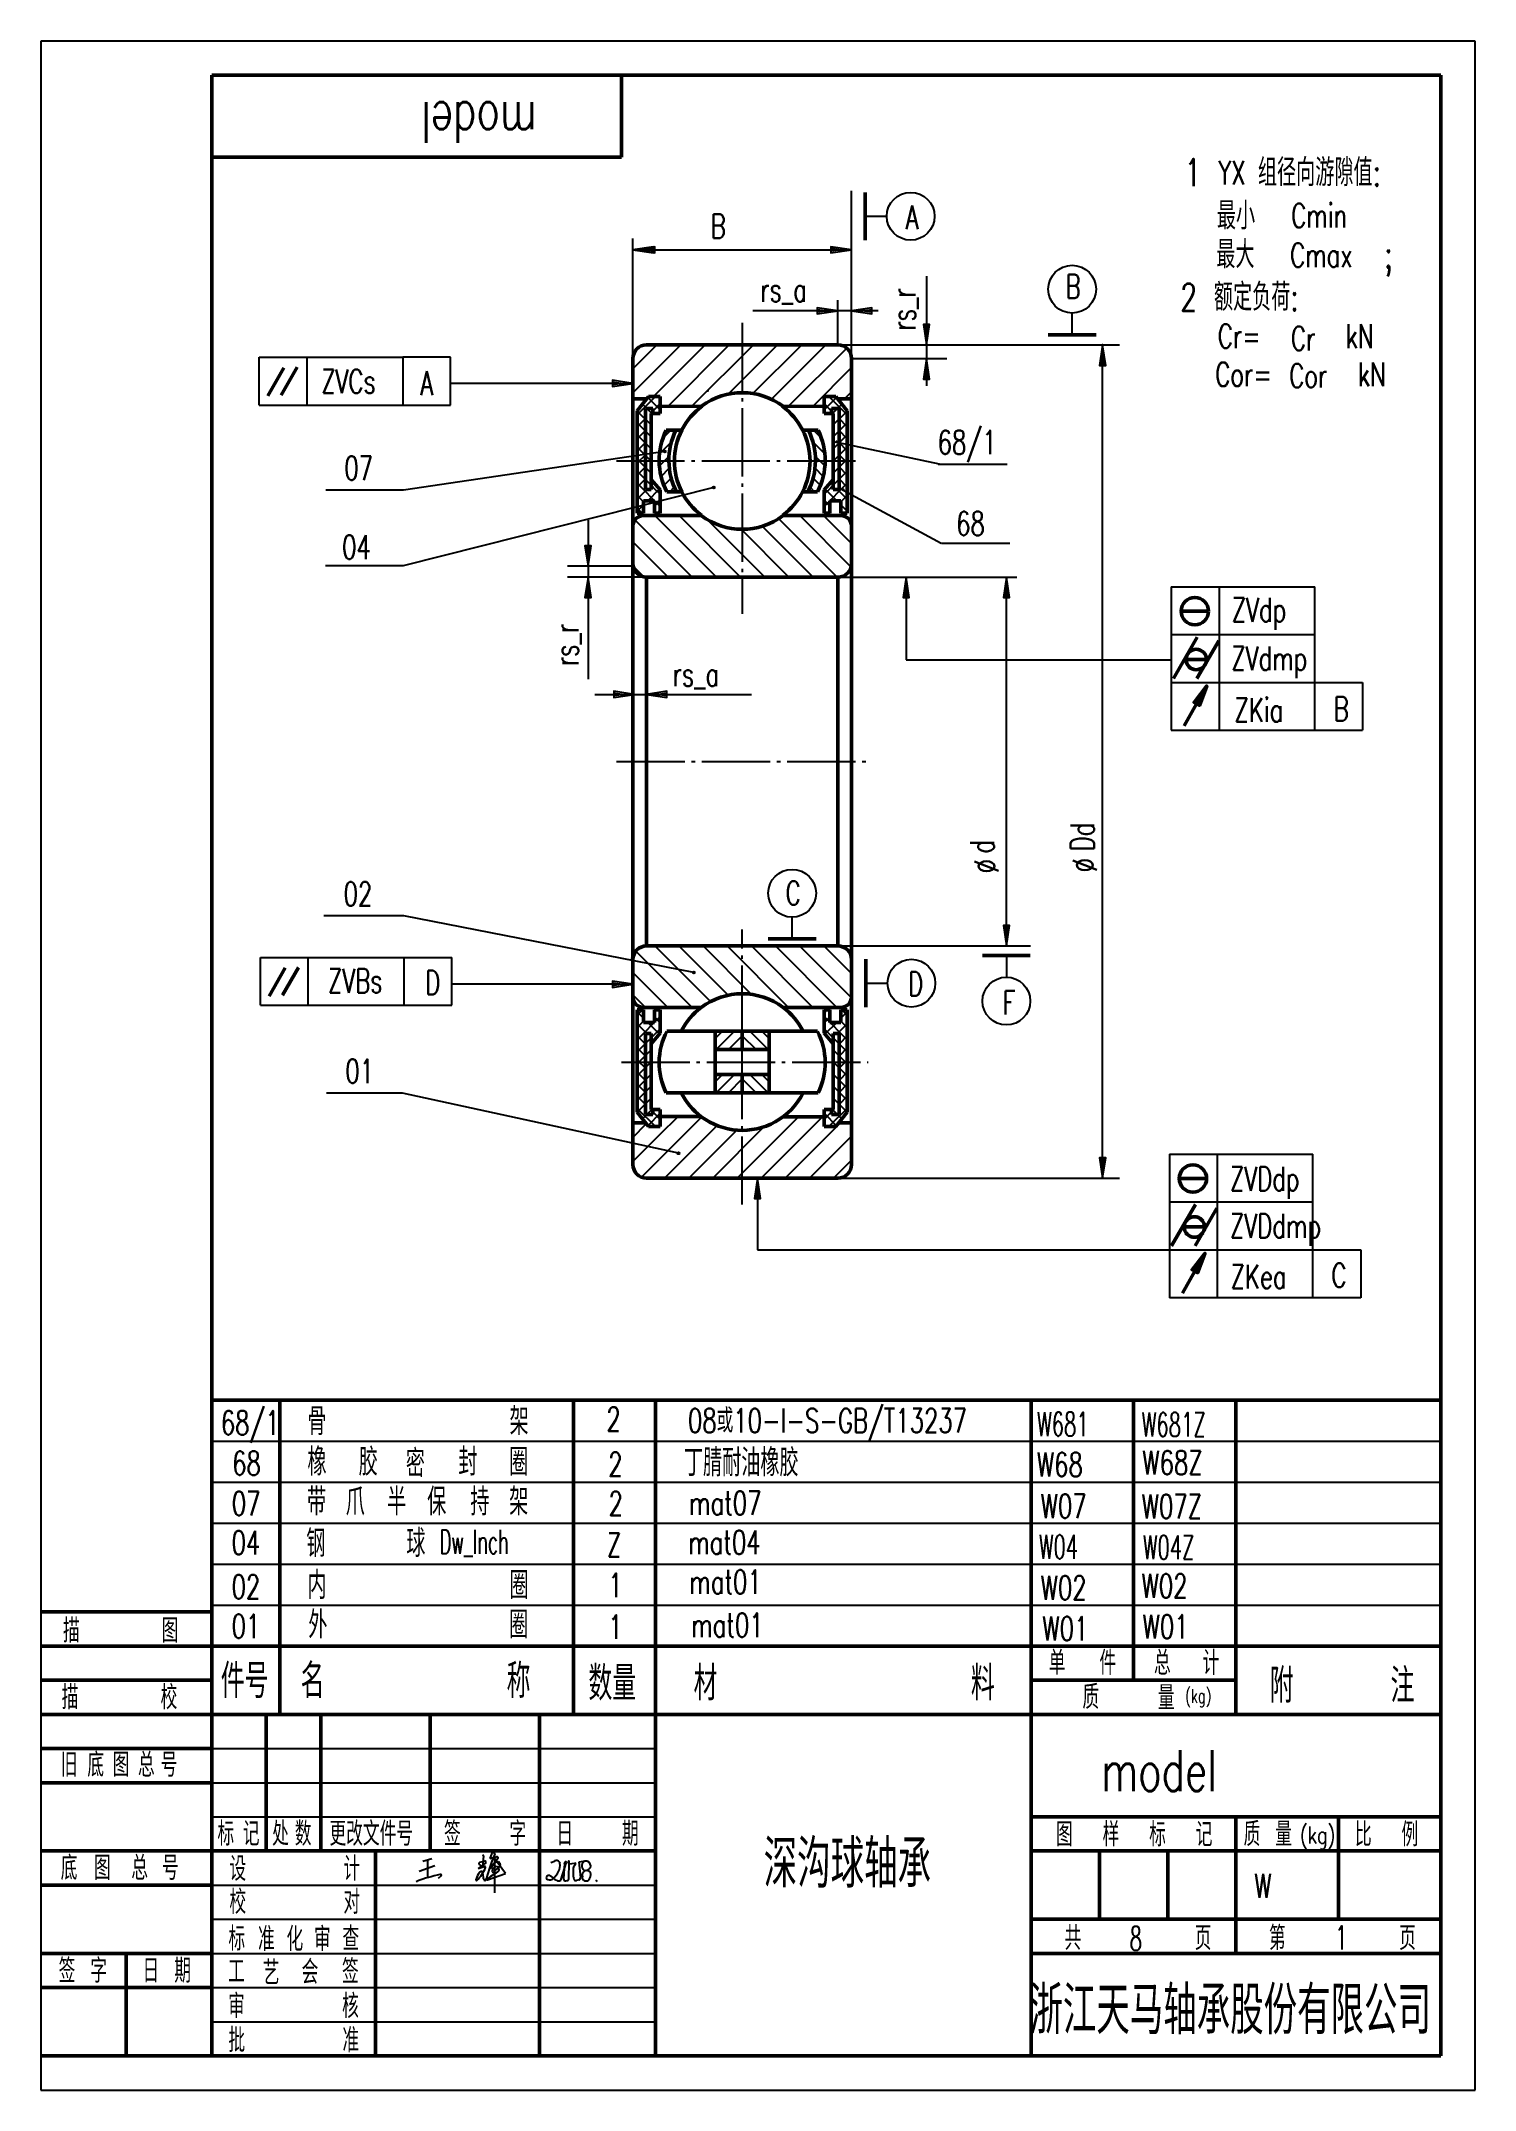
# Model space of a CAD drawing. Header units: millimetres. Extents: x 325 to 535, y 382 to 682.
import ezdxf
from ezdxf.enums import TextEntityAlignment as Align

# ---------------------------------------------------------------- set-up
doc = ezdxf.new("R2010")
doc.units = ezdxf.units.MM
doc.linetypes.add('CENTER', pattern=[12.5, 10, -1, 0.5, -1])
doc.layers.add('1', color=7, linetype='Continuous', lineweight=50)
for name, color, linetype in [('2', 7, 'Continuous'), ('3', 7, 'CENTER'), ('32', 7, 'Continuous'), ('6', 7, 'Continuous')]:
    doc.layers.add(name, color=color, linetype=linetype)
doc.styles.add('HZ', font='txt.shx', dxfattribs={"width": 0.7, "bigfont": 'HZTXT.shx'})

# ---------------------------------------------------------------- blocks, each defined once
blk = doc.blocks.new('BLK', base_point=(1, 0))
for points in [[(0, 0), (1, 0), (0, 0.15), (0, -0.15), (1, 0)], [(0, 0.07), (0.5, 0), (0, -0.07)]]:
    blk.add_lwpolyline(points)
blk = doc.blocks.new('*X4')
at = {"color": 0}
for p, q in [((90.9, 156.59), (88.22, 159.26)), ((92.02, 157.23), (89.99, 159.26)), ((92.02, 159), (91.76, 159.26)), ((89.13, 156.59), (88.07, 157.65))]:
    blk.add_line(p, q, dxfattribs=at)
blk = doc.blocks.new('JZ', base_point=(74.06, 131.06))
at = {"layer": '1'}
blk.add_line((74.32, 131.19), (81.32, 131.19), dxfattribs=at)
at = {"layer": '2'}
blk.add_line((77.82, 131.19), (77.82, 134.36), dxfattribs=at)
blk.add_circle((77.82, 137.86), 3.5, dxfattribs=at)

msp = doc.modelspace()

# ---------------------------------------------------------------- linework, layer by layer
for p, q in [((380.58, 413.61), (382.87, 414.44)), ((381.08, 415.09), (382.43, 415.48)), ((381.77, 415.29), (381.79, 412.67)), ((390.36, 414.91), (389.21, 414.01)), ((389.21, 414.01), (390.08, 414.32)), ((389.84, 414.24), (389.35, 414.63)), ((390, 415.88), (389.84, 414.24)), ((391.17, 416.12), (390.93, 415.49)), ((390.93, 415.49), (391.17, 415.55)), ((391.18, 414.13), (391.11, 414.09)), ((392.12, 415.55), (391.18, 414.13)), ((391.6, 415.49), (391.6, 414.08)), ((393.23, 413.28), (391.6, 415.49)), ((391.6, 414.08), (391.6, 410.45)), ((392.05, 415.46), (392.05, 415.46)), ((399.86, 414.88), (400.4, 415.1)), ((401.29, 412.29), (402.16, 414.92)), ((401.85, 414.74), (401.72, 412.49)), ((401.85, 414.68), (401.94, 414.94)), ((401.9, 414.85), (401.85, 414.74)), ((402.16, 414.92), (402.02, 414.97)), ((402.38, 415.01), (402.38, 414.79)), ((402.38, 414.79), (402.49, 414.68)), ((402.47, 412.42), (402.52, 415.05)), ((402.49, 414.68), (403.38, 414.81)), ((403.4, 414.56), (403.18, 414.21)), ((404.02, 414.96), (404.89, 415.13)), ((404.22, 412.68), (404.02, 414.96)), ((380.14, 412.12), (380.27, 412.17)), ((383.81, 412.92), (383.33, 412.55)), ((390.57, 412.36), (393.23, 413.28)), ((403.12, 413.92), (403.11, 413.04)), ((404.09, 412.44), (404.22, 412.68)), ((404.47, 412.86), (404.45, 412.63)), ((406.37, 412.28), (406.65, 412.11))]:
    msp.add_line(p, q)
for centre, radius, start, end in [((386.17, 415.53), 4.32, 311.0887, 341.1894), ((389.44, 414.75), 0.146, 108.9005, 231.3566), ((390.76, 410.89), 4.22, 98.0147, 108.9005), ((389.84, 415.86), 0.158, 8.4526, 76.3178), ((390.13, 414.18), 0.149, 25.1165, 110.1467), ((390.2, 414.91), 0.164, 359.1714, 98.0147), ((390.14, 414.19), 0.129, 334.8835, 25.1165), ((409.5, 408.14), 19.57, 155.9856, 167.0617), ((391.05, 414.2), 0.123, 142.0603, 296.5518), ((392.41, 413.15), 1.84, 97.9203, 142.0603), ((391.45, 416), 0.3, 104.5678, 155.7329), ((390.61, 418.5), 3, 280.8167, 287.7524), ((391.89, 413.66), 0.623, 92.3397, 156.2051), ((391.47, 416.16), 0.162, 341.7541, 127.877), ((391.16, 418.2), 2.58, 278.1439, 288.0077), ((367.17, 443.52), 38.61, 309.1906, 310.6534), ((391.84, 413.86), 0.422, 299.3726, 86.8303), ((391.98, 415.59), 0.148, 296.7182, 98.9714), ((392.01, 414.55), 0.449, 315.446, 70.7293), ((400.67, 414.63), 0.544, 16.1691, 119.0695), ((399.26, 414.46), 1.95, 332.46, 9.3489), ((401.99, 414.88), 0.0932, 71.5751, 202.9028), ((402.39, 415.05), 0.039, 246.1543, 1.1942), ((402.48, 415.05), 0.0456, 358.8058, 181.1942), ((403.52, 413.99), 0.402, 147.7091, 191.0393), ((403.39, 414.74), 0.0678, 339.2267, 98.1254), ((405.44, 413.96), 2.13, 159.2267, 163.8831), ((405.2, 414.38), 0.818, 126.699, 245.1597), ((405.01, 414.29), 0.813, 70.374, 112.0226), ((404.34, 415.3), 1.75, 293.59, 317.5758), ((404.89, 414.37), 0.791, 341.2845, 59.7018), ((388.38, 389.85), 23.74, 101.5909, 109.97), ((383.7, 413.01), 0.138, 319.3716, 130.6623), ((391.23, 411.8), 2.42, 137.0124, 164.1275), ((388.54, 412.39), 0.365, 348.9199, 11.6617), ((388.96, 412.32), 0.0632, 179.0259, 317.3946), ((389.67, 413.32), 0.246, 50.3484, 149.0956), ((387.41, 412.61), 2.58, 357.3548, 20.508), ((390.3, 412.54), 0.32, 188.7009, 224.4563), ((390.19, 412.42), 0.154, 224.4563, 309.5218), ((390.01, 412.64), 0.437, 309.5218, 344.3994), ((403.58, 394.81), 21.95, 121.6827, 126.774), ((390.53, 412.46), 0.113, 215.4201, 292.7069), ((391.78, 413.6), 0.559, 146.2304, 188.9942), ((391.39, 413.62), 0.186, 213.9675, 354.8577), ((399.56, 412.55), 0.436, 39.2816, 162.2178), ((399.55, 412.77), 0.415, 192.5394, 247.1049), ((399.69, 413.1), 0.775, 247.1049, 312.8996), ((401.85, 414.8), 2.78, 225.2956, 244.4912), ((397.63, 415.31), 3.79, 312.8996, 332.46), ((400.97, 412.74), 0.548, 234.6731, 305.3269), ((402, 412.48), 0.283, 176.7409, 283.0907), ((387.53, 474.73), 64.2, 283.0907, 283.3752), ((402.35, 412.4), 0.123, 283.3752, 12.5836), ((404.46, 413.01), 1.35, 178.8058, 208.5522), ((403.51, 412.5), 0.273, 208.5522, 288.9695), ((404.26, 410.33), 2.02, 97.8003, 108.9695), ((403.96, 412.46), 0.128, 277.8003, 352.1659), ((405.12, 413.01), 0.69, 41.1882, 195.3509), ((404.97, 412.7), 0.534, 161.8165, 240.4494), ((405.01, 412.99), 0.813, 247.9774, 289.626), ((404.64, 413.07), 1.07, 307.1571, 21.2451)]:
    msp.add_arc(centre, radius, start, end)
at = {"layer": '1'}
for p, q in [((530.18, 676.57), (350.18, 676.57)), ((350.18, 676.57), (350.18, 386.57)), ((410.18, 664.57), (410.18, 676.57)), ((530.18, 386.57), (530.18, 676.57)), ((350.18, 664.57), (410.18, 664.57)), ((445.87, 659.41), (445.87, 652.41)), ((413.87, 637.08), (441.87, 637.08)), ((472.69, 638.56), (479.69, 638.56)), ((358.4, 629.62), (360.77, 633.74)), ((360.36, 629.72), (362.72, 633.8)), ((411.87, 629.58), (411.87, 635.08)), ((443.87, 629.59), (443.87, 635.08)), ((411.87, 610.58), (411.87, 629.58)), ((413.86, 629.18), (411.87, 629.18)), ((412.48, 627.43), (414.15, 629.54)), ((412.48, 627.43), (412.48, 612.45)), ((413.69, 615.9), (413.69, 627.78)), ((413.69, 627.78), (414.77, 627.78)), ((414.15, 629.54), (415.87, 629.54)), ((414.53, 615.9), (414.53, 627.02)), ((414.53, 627.02), (415.87, 627.02)), ((414.77, 627.78), (414.77, 627.02)), ((415.87, 627.02), (415.87, 629.54)), ((415.89, 628.08), (421.99, 628.09)), ((439.87, 628.08), (433.74, 628.09)), ((441.58, 629.54), (439.87, 629.54)), ((439.87, 627.02), (439.87, 629.54)), ((441.2, 627.02), (439.87, 627.02)), ((440.97, 627.78), (440.97, 627.02)), ((442.05, 627.78), (440.97, 627.78)), ((441.2, 615.9), (441.2, 627.02)), ((443.25, 627.43), (441.58, 629.54)), ((443.9, 629.18), (441.87, 629.18)), ((442.05, 615.9), (442.05, 627.78)), ((443.25, 627.43), (443.25, 612.45)), ((443.87, 610.58), (443.87, 629.58)), ((419.01, 624.58), (416.75, 624.58)), ((436.72, 624.58), (438.98, 624.58)), ((413.69, 615.9), (414.53, 615.9)), ((415.87, 615.85), (414.53, 617.39)), ((415.87, 612.45), (415.87, 615.85)), ((419.01, 615.58), (416.82, 615.58)), ((436.72, 615.58), (438.91, 615.58)), ((439.87, 615.85), (441.2, 617.39)), ((439.87, 612.45), (439.87, 615.85)), ((442.05, 615.9), (441.2, 615.9)), ((412.48, 612.45), (413.43, 612.45)), ((413.37, 612.08), (421.87, 612.08)), ((415.01, 614.27), (413.43, 614.27)), ((413.43, 614.27), (413.43, 612.45)), ((415.01, 612.45), (415.01, 614.27)), ((415.01, 612.45), (415.87, 612.45)), ((442.37, 612.08), (433.87, 612.08)), ((439.87, 612.45), (440.72, 612.45)), ((440.72, 612.45), (440.72, 614.27)), ((440.72, 614.27), (442.3, 614.27)), ((442.3, 614.27), (442.3, 612.45)), ((442.3, 612.45), (443.25, 612.45)), ((411.87, 610.58), (411.87, 605.08)), ((443.87, 610.58), (443.87, 605.08)), ((411.87, 605.08), (411.87, 576.08)), ((413.87, 549.08), (413.87, 603.08)), ((413.87, 603.08), (427.87, 603.08)), ((441.87, 603.08), (427.87, 603.08)), ((441.87, 603.08), (441.87, 576.08)), ((443.87, 605.08), (443.87, 576.08)), ((492.15, 598.1), (496.15, 598.1)), ((491.01, 588.24), (494.51, 594.3)), ((492.86, 591.01), (495.86, 591.01)), ((494.45, 588.23), (497.65, 593.77)), ((494.42, 584.52), (492.61, 581.3)), ((411.87, 547.08), (411.87, 576.08)), ((441.87, 549.08), (441.87, 576.08)), ((443.87, 547.08), (443.87, 576.08)), ((413.87, 549.08), (427.87, 549.08)), ((441.87, 549.08), (427.87, 549.08)), ((411.87, 541.58), (411.87, 547.08)), ((443.87, 541.58), (443.87, 547.08)), ((445.97, 547.13), (445.97, 540.13)), ((470.06, 547.68), (463.06, 547.68)), ((358.58, 541.75), (360.95, 545.87)), ((360.54, 541.85), (362.9, 545.93)), ((443.87, 519.99), (443.87, 545.03)), ((411.87, 541.58), (411.87, 522.58)), ((413.37, 540.08), (421.87, 540.08)), ((442.37, 540.08), (433.87, 540.08)), ((412.48, 524.73), (412.48, 539.71)), ((412.48, 539.71), (413.43, 539.71)), ((413.43, 537.89), (413.43, 539.71)), ((415.01, 537.89), (413.43, 537.89)), ((415.01, 539.71), (415.01, 537.89)), ((415.01, 539.71), (415.87, 539.71)), ((415.87, 539.71), (415.87, 536.31)), ((439.87, 539.71), (439.87, 536.31)), ((439.87, 539.71), (440.72, 539.71)), ((440.72, 539.71), (440.72, 537.89)), ((440.72, 537.89), (442.3, 537.89)), ((442.3, 537.89), (442.3, 539.71)), ((442.3, 539.71), (443.25, 539.71)), ((443.25, 524.73), (443.25, 539.71)), ((413.69, 536.26), (414.53, 536.26)), ((413.69, 536.26), (413.69, 524.38)), ((415.87, 536.31), (414.53, 534.77)), ((414.53, 536.26), (414.53, 525.14)), ((416.82, 536.58), (438.91, 536.58)), ((423.92, 536.57), (423.92, 530.25)), ((427.87, 536.58), (427.87, 533.91)), ((427.87, 533.91), (427.87, 536.58)), ((431.81, 536.57), (431.81, 530.25)), ((439.87, 536.31), (441.2, 534.77)), ((441.2, 536.26), (441.2, 525.14)), ((442.05, 536.26), (441.2, 536.26)), ((442.05, 536.26), (442.05, 524.38)), ((423.92, 533.91), (431.81, 533.91)), ((423.92, 530.25), (431.81, 530.25)), ((423.92, 530.25), (423.92, 527.58)), ((427.87, 530.25), (427.87, 527.58)), ((427.87, 530.25), (427.87, 527.58)), ((431.81, 530.25), (431.81, 527.58)), ((414.53, 525.14), (415.87, 525.14)), ((414.77, 524.38), (414.77, 525.14)), ((415.87, 525.14), (415.87, 522.62)), ((416.75, 527.58), (438.98, 527.58)), ((441.2, 525.14), (439.87, 525.14)), ((439.87, 525.14), (439.87, 522.62)), ((440.97, 524.38), (440.97, 525.14)), ((413.7, 523.18), (411.87, 523.18)), ((411.87, 522.58), (411.87, 517.08)), ((412.48, 524.73), (414.15, 522.62)), ((413.69, 524.38), (414.77, 524.38)), ((414.15, 522.62), (415.87, 522.62)), ((421.82, 524.12), (415.87, 524.12)), ((433.84, 524.06), (439.87, 524.06)), ((441.58, 522.62), (439.87, 522.62)), ((442.05, 524.38), (440.97, 524.38)), ((443.25, 524.73), (441.58, 522.62)), ((443.86, 523.18), (442.03, 523.18)), ((443.87, 519.99), (443.87, 517.08)), ((413.87, 515.08), (441.87, 515.08)), ((491.88, 515.02), (495.88, 515.02)), ((490.74, 505.16), (494.24, 511.23)), ((494.18, 505.15), (497.38, 510.69)), ((492.59, 507.93), (495.59, 507.93)), ((494.15, 501.44), (492.34, 498.22)), ((350.18, 482.57), (530.18, 482.57)), ((360.18, 482.57), (360.18, 436.57)), ((403.18, 482.57), (403.18, 436.57)), ((415.18, 482.57), (415.18, 436.57)), ((470.18, 482.57), (470.18, 386.57)), ((485.18, 482.57), (485.18, 441.57)), ((500.18, 482.57), (500.18, 436.57)), ((325.18, 451.57), (350.18, 451.57)), ((325.18, 446.57), (350.18, 446.57)), ((350.18, 446.57), (530.18, 446.57)), ((325.18, 441.57), (350.18, 441.57)), ((470.18, 441.57), (500.18, 441.57)), ((325.18, 436.57), (350.18, 436.57)), ((350.18, 436.57), (530.18, 436.57)), ((358.18, 436.57), (358.18, 416.57)), ((366.18, 436.57), (366.18, 416.57)), ((382.18, 436.57), (382.18, 416.57)), ((398.18, 436.57), (398.18, 416.57)), ((415.18, 436.57), (415.18, 386.57)), ((325.18, 431.57), (350.18, 431.57)), ((325.18, 426.57), (350.18, 426.57)), ((470.18, 421.57), (530.18, 421.57)), ((500.18, 421.57), (500.18, 401.57)), ((515.18, 421.57), (515.18, 406.57)), ((325.18, 416.57), (350.18, 416.57)), ((350.18, 416.57), (415.18, 416.57)), ((374.18, 416.57), (374.18, 386.57)), ((398.18, 416.57), (398.18, 386.57)), ((470.18, 416.57), (530.18, 416.57)), ((480.18, 416.57), (480.18, 406.57)), ((490.18, 416.57), (490.18, 406.57)), ((325.18, 411.57), (350.18, 411.57)), ((470.18, 406.57), (530.18, 406.57)), ((325.18, 401.57), (350.18, 401.57)), ((337.68, 401.57), (337.68, 386.57)), ((470.18, 401.57), (530.18, 401.57)), ((325.18, 396.57), (350.18, 396.57)), ((325.18, 386.57), (530.18, 386.57))]:
    msp.add_line(p, q, dxfattribs=at)
for centre, radius in [((494.15, 598.1), 2), ((494.36, 591.01), 1.5), ((493.88, 515.02), 2), ((494.09, 507.93), 1.5)]:
    msp.add_circle(centre, radius, dxfattribs=at)
for centre, radius, start, end in [((413.87, 635.08), 2, 90, 180), ((441.87, 635.08), 2, 0, 90), ((427.87, 620.08), 10, 53.2074, 126.2736), ((427.87, 620.08), 9.93, 126.2736, 152.7028), ((427.87, 620.08), 9.93, 27.2972, 53.7264), ((425.64, 620.15), 9.93, 153.497, 207.3745), ((427.06, 620.15), 9.93, 153.497, 207.3745), ((427.87, 620.08), 9.93, 153.0621, 206.9379), ((427.87, 620.08), 9.93, 333.0621, 26.9379), ((428.67, 620.15), 9.93, 332.6255, 26.503), ((430.09, 620.15), 9.93, 332.6255, 26.503), ((427.87, 620.08), 9.93, 206.9379, 233.1301), ((427.87, 620.08), 9.93, 306.8699, 333.0621), ((413.37, 610.58), 1.5, 90, 180), ((427.87, 620.08), 10, 233.1301, 306.8699), ((442.37, 610.58), 1.5, 0, 90), ((413.87, 605.08), 2, 180, 270), ((441.87, 605.08), 2, 270, 0), ((413.87, 547.08), 2, 90, 180), ((441.87, 547.08), 2, 0, 90), ((413.37, 541.58), 1.5, 180, 270), ((427.87, 532.08), 10, 126.8699, 153.2563), ((427.87, 532.08), 10, 53.1301, 126.8699), ((427.87, 532.08), 10, 26.7437, 53.1301), ((442.37, 541.58), 1.5, 270, 0), ((425.64, 532.01), 9.93, 152.6255, 206.503), ((430.09, 532.01), 9.93, 333.497, 27.3745), ((427.87, 532.08), 10, 206.7437, 233.2074), ((427.87, 532.08), 10, 298.9144, 333.2563), ((427.87, 532.08), 10, 233.2074, 298.9144), ((413.87, 517.08), 2, 180, 270), ((441.87, 517.08), 2, 270, 0)]:
    msp.add_arc(centre, radius, start, end, dxfattribs=at)
at = {"layer": '2'}
for p, q in [((535.18, 681.57), (325.18, 681.57)), ((325.18, 681.57), (325.18, 381.57)), ((535.18, 381.57), (535.18, 681.57)), ((443.87, 635.14), (443.87, 659.62)), ((445.87, 655.91), (449.04, 655.91)), ((411.87, 635.14), (411.87, 652.65)), ((411.87, 651.01), (443.87, 651.01)), ((476.19, 638.56), (476.19, 641.73)), ((411.87, 630.05), (418.9, 637.08)), ((411.87, 633.58), (415.36, 637.08)), ((414.89, 629.54), (422.43, 637.08)), ((416.97, 628.08), (425.97, 637.08)), ((420.51, 628.09), (429.51, 637.08)), ((425.83, 629.87), (433.04, 637.08)), ((429.45, 629.95), (436.58, 637.08)), ((432.15, 629.12), (440.11, 637.08)), ((434.65, 628.09), (443.17, 636.6)), ((441.93, 637.08), (483.13, 637.08)), ((480.65, 518.08), (480.65, 637.08)), ((357.15, 628.27), (357.15, 635.27)), ((357.15, 635.27), (364.15, 635.27)), ((364.15, 635.27), (378.15, 635.27)), ((364.15, 628.27), (364.15, 635.27)), ((385.15, 635.27), (378.15, 635.27)), ((378.15, 635.27), (378.15, 628.27)), ((385.15, 628.27), (385.15, 635.27)), ((438.19, 628.08), (443.87, 633.76)), ((408.87, 631.45), (385.15, 631.45)), ((442.78, 629.14), (443.87, 630.23)), ((357.15, 628.27), (364.15, 628.27)), ((364.15, 628.27), (378.15, 628.27)), ((378.15, 628.27), (385.15, 628.27)), ((412.48, 626.86), (415.15, 629.54)), ((414.53, 625.38), (412.55, 627.35)), ((414.66, 627.02), (413.26, 628.41)), ((415.87, 627.57), (414.04, 629.4)), ((414.77, 627.38), (415.87, 628.48)), ((415.87, 629.34), (415.67, 629.54)), ((439.87, 629.34), (440.06, 629.54)), ((439.87, 627.57), (441.69, 629.4)), ((440.97, 627.38), (439.87, 628.48)), ((443.25, 626.86), (440.58, 629.54)), ((441.08, 627.02), (442.48, 628.41)), ((441.2, 625.38), (443.18, 627.35)), ((412.48, 625.09), (413.69, 626.3)), ((414.53, 623.61), (412.48, 625.66)), ((412.48, 623.33), (413.69, 624.53)), ((416.26, 623.41), (417.43, 624.58)), ((439.47, 623.41), (438.3, 624.58)), ((441.2, 623.61), (443.25, 625.66)), ((443.25, 625.09), (442.05, 626.3)), ((443.25, 623.33), (442.05, 624.53)), ((416.55, 621.47), (378.29, 615.8)), ((414.53, 621.84), (412.48, 623.89)), ((412.48, 621.56), (413.69, 622.77)), ((414.53, 620.07), (412.48, 622.12)), ((415.76, 621.14), (417.51, 622.9)), ((439.97, 621.14), (438.22, 622.9)), ((441.2, 621.84), (443.25, 623.89)), ((441.2, 620.07), (443.25, 622.12)), ((441.75, 622.82), (456.69, 619.66)), ((443.25, 621.56), (442.05, 622.77)), ((412.48, 619.79), (413.69, 621)), ((414.53, 618.3), (412.48, 620.35)), ((412.48, 618.02), (413.69, 619.23)), ((414.87, 616.2), (412.48, 618.59)), ((415.74, 619.36), (417.15, 620.76)), ((415.98, 617.83), (417.19, 619.04)), ((439.75, 617.83), (438.54, 619.04)), ((439.99, 619.36), (438.59, 620.76)), ((440.87, 616.2), (443.25, 618.59)), ((441.2, 618.3), (443.25, 620.35)), ((443.25, 619.79), (442.05, 621)), ((443.25, 618.02), (442.05, 619.23)), ((456.59, 619.61), (466.67, 619.61)), ((378.29, 615.8), (366.92, 615.8)), ((423.7, 616.19), (378.23, 604.74)), ((412.48, 616.25), (413.69, 617.46)), ((415.87, 613.43), (412.48, 616.82)), ((412.48, 614.49), (413.89, 615.9)), ((413.43, 614.1), (412.51, 615.02)), ((414.03, 614.27), (415.75, 615.99)), ((415.87, 615.2), (414.89, 616.17)), ((416.41, 616.49), (417.47, 617.55)), ((417.27, 615.58), (417.93, 616.24)), ((438.47, 615.58), (437.81, 616.24)), ((439.32, 616.49), (438.26, 617.55)), ((439.87, 613.43), (443.25, 616.82)), ((439.87, 615.2), (440.84, 616.17)), ((441.71, 614.27), (439.99, 615.99)), ((443.25, 614.49), (441.84, 615.9)), ((443.25, 616.25), (442.05, 617.46)), ((442.3, 614.1), (443.22, 615.02)), ((442.65, 615.83), (456.99, 608.07)), ((412.48, 612.72), (413.43, 613.67)), ((413.23, 612.45), (412.48, 613.21)), ((415.01, 613.49), (415.87, 614.34)), ((415.01, 612.07), (415.02, 612.08)), ((424.1, 603.08), (415.1, 612.08)), ((415.4, 612.45), (415.87, 612.92)), ((427.63, 603.08), (418.63, 612.08)), ((443.8, 604.59), (436.31, 612.08)), ((443.87, 608), (439.79, 612.08)), ((440.72, 613.49), (439.87, 614.34)), ((440.25, 612.45), (439.87, 612.84)), ((440.66, 612.45), (440.72, 612.52)), ((443.25, 612.72), (442.3, 613.67)), ((420.56, 603.08), (412.16, 611.48)), ((414.27, 609.37), (414.27, 609.37)), ((431.17, 603.08), (422.77, 611.47)), ((434.7, 603.08), (427.7, 610.08)), ((438.24, 603.08), (430.8, 610.52)), ((441.77, 603.08), (433.22, 611.63)), ((417.03, 603.08), (411.87, 608.24)), ((457.07, 608.06), (467.07, 608.06)), ((378.23, 604.74), (366.86, 604.74)), ((413.45, 603.13), (411.91, 604.66)), ((441.84, 603.08), (468.11, 603.08)), ((451.87, 600.08), (451.87, 590.97)), ((466.56, 552.08), (466.56, 600.08)), ((490.71, 601.67), (511.71, 601.67)), ((490.71, 601.67), (490.71, 580.67)), ((497.71, 601.67), (497.71, 580.67)), ((511.71, 580.67), (511.71, 601.67)), ((490.71, 594.67), (511.71, 594.67)), ((451.87, 590.97), (490.71, 590.97)), ((490.71, 587.67), (518.71, 587.67)), ((518.71, 587.67), (518.71, 580.67)), ((490.71, 580.67), (518.71, 580.67)), ((378.32, 553.48), (366.59, 553.48)), ((420.78, 545.19), (378.32, 553.48)), ((423.21, 540.93), (415.06, 549.08)), ((425.81, 541.87), (418.6, 549.08)), ((429.23, 541.99), (422.13, 549.08)), ((434.67, 540.08), (425.67, 549.08)), ((438.21, 540.08), (429.21, 549.08)), ((441.74, 540.08), (432.74, 549.08)), ((443.87, 541.49), (436.28, 549.08)), ((443.87, 545.03), (439.81, 549.08)), ((441.93, 549.08), (470.1, 549.08)), ((357.33, 547.4), (385.33, 547.4)), ((357.33, 540.4), (357.33, 547.4)), ((364.33, 540.4), (364.33, 547.4)), ((378.33, 547.4), (378.33, 540.4)), ((385.33, 540.4), (385.33, 547.4)), ((420.53, 540.08), (412.29, 548.32)), ((466.56, 547.68), (466.56, 544.51)), ((408.87, 543.46), (385.33, 543.46)), ((416.99, 540.08), (411.87, 545.21)), ((445.97, 543.63), (449.15, 543.63)), ((357.33, 540.4), (385.33, 540.4)), ((413.69, 540.08), (411.87, 541.91)), ((412.48, 539.44), (413.43, 538.49)), ((415.87, 538.73), (412.48, 535.34)), ((412.48, 537.67), (413.89, 536.26)), ((413.26, 539.71), (412.51, 538.95)), ((413.43, 538.06), (412.51, 537.14)), ((414.03, 537.89), (415.75, 536.17)), ((415.07, 539.71), (415.01, 539.64)), ((415.01, 538.68), (415.87, 537.82)), ((415.55, 539.71), (415.87, 539.38)), ((440.31, 539.71), (439.87, 539.26)), ((439.87, 538.73), (443.25, 535.34)), ((440.72, 538.68), (439.87, 537.82)), ((441.71, 537.89), (439.99, 536.17)), ((440.66, 539.71), (440.72, 539.64)), ((443.25, 537.67), (441.84, 536.26)), ((443.25, 539.44), (442.3, 538.49)), ((442.3, 538.06), (443.22, 537.14)), ((442.45, 539.71), (443.22, 538.93)), ((414.87, 535.96), (412.48, 533.57)), ((412.48, 535.91), (413.69, 534.7)), ((412.48, 534.14), (413.69, 532.93)), ((415.87, 536.96), (414.89, 535.99)), ((439.87, 536.96), (440.84, 535.99)), ((440.87, 535.96), (443.25, 533.57)), ((443.25, 535.91), (442.05, 534.7)), ((443.25, 534.14), (442.05, 532.93)), ((414.53, 533.86), (412.48, 531.81)), ((412.48, 532.37), (413.69, 531.16)), ((414.53, 532.09), (412.48, 530.04)), ((441.2, 533.86), (443.25, 531.81)), ((441.2, 532.09), (443.25, 530.04)), ((443.25, 532.37), (442.05, 531.16)), ((412.48, 530.6), (413.69, 529.39)), ((414.53, 530.32), (412.48, 528.27)), ((412.48, 528.84), (413.69, 527.63)), ((414.53, 528.55), (412.48, 526.5)), ((441.2, 530.32), (443.25, 528.27)), ((441.2, 528.55), (443.25, 526.5)), ((443.25, 530.6), (442.05, 529.39)), ((443.25, 528.84), (442.05, 527.63)), ((378.13, 527.54), (367.01, 527.54)), ((418.54, 518.72), (378.13, 527.54)), ((412.48, 527.07), (413.69, 525.86)), ((412.48, 525.3), (415.15, 522.62)), ((414.53, 526.79), (412.55, 524.81)), ((414.66, 525.14), (413.26, 523.75)), ((443.25, 525.3), (440.58, 522.62)), ((441.08, 525.14), (442.48, 523.75)), ((441.2, 526.79), (443.18, 524.81)), ((443.25, 527.07), (442.05, 525.86)), ((411.87, 521.05), (413.83, 523.02)), ((413.11, 515.23), (421.96, 524.07)), ((415.87, 524.59), (414.04, 522.76)), ((414.77, 524.78), (415.87, 523.68)), ((415.87, 522.82), (415.67, 522.62)), ((415.87, 521.52), (418.42, 524.08)), ((416.5, 515.08), (424.2, 522.78)), ((420.04, 515.08), (427.07, 522.11)), ((423.57, 515.08), (431.11, 522.62)), ((427.11, 515.08), (436.1, 524.07)), ((430.64, 515.08), (439.62, 524.06)), ((434.18, 515.08), (442.28, 523.18)), ((440.97, 524.78), (439.87, 523.68)), ((439.87, 524.59), (441.69, 522.76)), ((439.87, 522.82), (440.06, 522.62)), ((411.87, 517.52), (415.49, 521.14)), ((437.71, 515.08), (443.87, 521.23)), ((441.25, 515.08), (443.87, 517.7)), ((490.44, 518.59), (511.44, 518.59)), ((490.44, 518.59), (490.44, 497.57)), ((497.44, 518.59), (497.44, 497.57)), ((511.44, 497.57), (511.44, 518.59)), ((441.93, 515.08), (483.13, 515.08)), ((430.11, 512.08), (430.11, 504.59)), ((490.44, 511.59), (511.44, 511.59)), ((430.11, 504.59), (518.44, 504.59)), ((518.44, 504.59), (518.44, 497.57)), ((490.44, 497.59), (518.44, 497.59)), ((350.18, 476.57), (530.18, 476.57)), ((350.18, 470.57), (530.18, 470.57)), ((350.18, 464.57), (530.18, 464.57)), ((350.18, 458.57), (530.18, 458.57)), ((350.18, 452.57), (530.18, 452.57)), ((350.18, 431.57), (415.18, 431.57)), ((350.18, 426.57), (415.18, 426.57)), ((350.18, 421.57), (415.18, 421.57)), ((350.18, 411.57), (415.18, 411.57)), ((350.18, 406.57), (415.18, 406.57)), ((350.18, 401.57), (415.18, 401.57)), ((350.18, 396.57), (415.18, 396.57)), ((350.18, 391.57), (415.18, 391.57)), ((325.18, 381.57), (535.18, 381.57))]:
    msp.add_line(p, q, dxfattribs=at)
at = {"layer": '2', "linetype": 'ByBlock'}
for p, q in [((454.86, 647.12), (454.86, 631.07)), ((447.78, 642.07), (429.41, 642.07)), ((441.87, 637.08), (441.87, 643.63)), ((443.87, 635.08), (457.86, 635.08)), ((405.3, 611.41), (405.3, 588.16)), ((411.91, 604.66), (402.3, 604.66)), ((413.91, 603.08), (402.3, 603.08)), ((406.3, 585.91), (429.23, 585.91))]:
    msp.add_line(p, q, dxfattribs=at)
at = {"layer": '2'}
for centre, radius in [((452.54, 655.91), 3.5), ((476.19, 645.23), 3.5), ((416.55, 621.47), 0.15), ((441.69, 622.87), 0.1), ((423.7, 616.19), 0.15), ((442.65, 615.9), 0.1), ((442.65, 615.9), 0.1), ((452.65, 543.63), 3.5), ((420.78, 545.19), 0.15), ((466.56, 541.01), 3.5), ((418.54, 518.72), 0.15)]:
    msp.add_circle(centre, radius, dxfattribs=at)
at = {"layer": '2', "linetype": 'ByBlock'}
for p in [(480.65, 637.08), (454.86, 635.08), (422.82, 630.33), (405.3, 604.66), (412.06, 585.91), (413.85, 585.91), (413.85, 585.91), (413.87, 549.08), (411.7, 547.3), (411.87, 517.52), (411.87, 517.52), (443.87, 517.08), (443.87, 517.08), (413.87, 515.08), (413.87, 515.08), (441.87, 515.08), (441.87, 515.08)]:
    msp.add_point(p, dxfattribs=at)
at = {"layer": '3'}
for p, q in [((427.87, 640.3), (427.87, 597.7)), ((409.44, 620.08), (445.42, 620.08)), ((409.46, 576.08), (446.17, 576.08)), ((427.87, 511.2), (427.87, 551.5)), ((410.18, 532.08), (446.3, 532.08))]:
    msp.add_line(p, q, dxfattribs=at)
at = {"layer": '32'}
msp.add_line((415.49, 521.14), (415.87, 521.52), dxfattribs=at)

# ---------------------------------------------------------------- block references
at = {"layer": '1', "xscale": 3.00000000000003, "yscale": 3, "zscale": 3, "rotation": 60.74709990298155}
for p in [(495.89, 587.14), (495.62, 504.06)]:
    msp.add_blockref('BLK', p, dxfattribs=at)
at = {"layer": '2', "xscale": 3, "yscale": 3, "zscale": 3}
for p, rotation in [((411.87, 651.01), 180), ((412.09, 651.01), 180), ((451.87, 603.08), 90), ((466.56, 603.08), 90), ((466.56, 549.08), 270), ((480.65, 515.08), 270), ((430.11, 515.08), 90)]:
    msp.add_blockref('BLK', p, dxfattribs=dict(at, rotation=rotation))
at = {"layer": '2', "color": 0, "linetype": 'ByBlock', "xscale": 3, "yscale": 3, "zscale": 3}
for p in [(443.87, 651.01), (441.87, 642.07)]:
    msp.add_blockref('BLK', p, dxfattribs=at)
at = {"layer": '2', "color": 0, "linetype": 'ByBlock', "xscale": 3, "yscale": 3, "zscale": 3, "rotation": 180}
msp.add_blockref('BLK', (443.87, 642.07), dxfattribs=at)
at = {"layer": '2', "linetype": 'ByBlock', "xscale": 3, "yscale": 3, "zscale": 3}
for p, rotation in [((454.86, 637.08), 270), ((480.65, 637.08), 90), ((454.86, 635.08), 90), ((405.3, 604.66), 270), ((405.3, 603.08), 90), ((413.85, 585.91), 180)]:
    msp.add_blockref('BLK', p, dxfattribs=dict(at, rotation=rotation))
at = {"layer": '2', "xscale": 3, "yscale": 3, "zscale": 3}
for p in [(411.87, 631.45), (411.87, 543.46)]:
    msp.add_blockref('BLK', p, dxfattribs=at)
at = {"layer": '2', "linetype": 'ByBlock', "xscale": 3, "yscale": 3, "zscale": 3}
msp.add_blockref('BLK', (412.06, 585.91), dxfattribs=at)
at = {"layer": '2'}
msp.add_blockref('JZ', (431.42, 549.99), dxfattribs=at)
at = {"layer": '2', "xscale": -1, "rotation": 180}
for p in [(335.85, 693.17), (335.85, 686.84)]:
    msp.add_blockref('*X4', p, dxfattribs=at)
at = {"layer": '2', "rotation": 180}
for p in [(519.89, 693.17), (519.89, 686.84)]:
    msp.add_blockref('*X4', p, dxfattribs=at)

# ---------------------------------------------------------------- texts
at = {"style": 'HZ', "width": 0.6}
msp.add_text('8', height=3.5, dxfattribs=at).set_placement((484.61, 402.02))
at = {"layer": '2', "style": 'HZ'}
for s, height, width, p in [('1   组径向游隙值:', 4, 0.7, (492.64, 660.32)), ('A', 3.5, 0.7, (451.82, 654.01)), ('最小      ', 4, 0.7, (497.38, 653.98)), ('最大       ;', 4, 0.7, (497.3, 648.31)), ('B', 3.5, 0.7, (475.23, 643.9)), ('2 额定负荷:', 4, 0.7, (492.05, 642.08)), ('Cr=     kN', 3.5, 0.7, (497.52, 636.62)), ('A', 3.5, 0.7, (380.73, 629.74)), ('Cor=     kN', 3.5, 0.7, (497.15, 631.02)), ('68/1', 3.5, 0.7, (456.5, 621.06)), ('07', 3.5, 0.7, (369.62, 617.29)), ('68', 3.5, 0.7, (459.2, 609.18)), ('04', 3.5, 0.7, (369.29, 605.73)), ('B', 3.5, 0.7, (514.5, 582.06)), ('02', 3.5, 0.7, (369.49, 554.95)), ('C', 3.5, 0.7, (434.24, 555.08)), ('D', 3.5, 0.7, (381.46, 541.97)), ('D', 3.5, 0.7, (452.17, 541.77)), ('F', 3.5, 0.7, (466.01, 539.02)), ('01', 3.5, 0.7, (369.76, 529)), ('C', 3.5, 0.7, (514.16, 499.11)), ('68/1', 3.5, 0.7, (351.52, 477.52)), ('骨', 4, 0.7, (364.19, 477.47)), ('架', 4, 0.7, (393.8, 477.47)), ('2', 3.5, 0.7, (407.98, 478.05)), ('08或10-I-S-GB/T13237', 3.5, 0.7, (419.92, 477.84)), ('68', 3.5, 0.7, (353.18, 471.6)), ('橡', 4, 0.7, (364.21, 471.53)), ('胶', 4, 0.7, (371.71, 471.53)), ('密', 4, 0.7, (378.61, 471.3)), ('封', 4, 0.7, (386.3, 471.53)), ('圈', 4, 0.7, (393.74, 471.51)), ('2', 3.5, 0.7, (408.25, 471.44)), ('丁腈耐油橡胶', 4, 0.7, (419.33, 471.43)), ('07', 3.5, 0.7, (353.13, 465.7)), ('带', 4, 0.7, (364.14, 465.7)), ('爪', 4, 0.7, (369.79, 465.7)), ('半', 4, 0.7, (375.87, 465.7)), ('保', 4, 0.7, (381.74, 465.7)), ('持', 4, 0.7, (388.05, 465.7)), ('架', 4, 0.7, (393.74, 465.7)), ('2', 3.5, 0.7, (408.3, 465.7)), ('04', 3.5, 0.7, (353.09, 459.96)), ('钢', 4, 0.7, (364.05, 459.59)), ('球', 4, 0.7, (378.68, 459.62)), ('02', 3.5, 0.7, (353.09, 453.51)), ('内', 4, 0.7, (364.19, 453.47)), ('圈', 4, 0.7, (393.8, 453.47)), ('1', 3.5, 0.7, (408.27, 453.74)), ('1', 3.5, 0.7, (408.27, 453.74)), ('描', 3.5, 0.7, (328.41, 447.08)), ('图', 3.5, 0.7, (342.85, 447.08)), ('01', 3.5, 0.7, (353.09, 447.74)), ('外', 4, 0.7, (364.34, 447.7)), ('圈', 4, 0.7, (393.72, 447.7)), ('1', 3.5, 0.7, (408.27, 447.63)), ('件号', 5, 0.7, (351.51, 438.96)), ('名', 5, 0.7, (363.21, 438.96)), ('称', 5, 0.7, (393.37, 438.96)), ('数量', 5, 0.7, (405.35, 438.62)), ('材', 5, 0.7, (420.75, 438.62)), ('料', 5, 0.7, (461.36, 438.62)), ('单', 3.5, 0.7, (472.76, 442.36)), ('件', 3.5, 0.7, (480.18, 442.36)), ('总', 3.5, 0.7, (488.17, 442.36)), ('计', 3.5, 0.7, (495.3, 442.36)), ('描', 3.5, 0.7, (328.22, 437.32)), ('校', 3.5, 0.7, (342.7, 437.32)), ('质', 3.5, 0.7, (477.7, 437.37)), ('附', 5, 0.7, (505.13, 438.28)), ('注', 5, 0.7, (522.81, 438.28)), ('量', 3.5, 0.7, (488.74, 437.26)), ('(kg)', 2, 0.7, (492.73, 438.28)), ('旧', 3.5, 0.7, (328.07, 427.43)), ('底', 3.5, 0.7, (331.97, 427.43)), ('图', 3.5, 0.7, (335.68, 427.43)), ('总', 3.5, 0.7, (339.38, 427.43)), ('号', 3.5, 0.7, (342.7, 427.43)), ('标', 3.5, 0.7, (351.03, 417.34)), ('记', 3.5, 0.7, (354.74, 417.34)), ('处', 3.5, 0.7, (359.04, 417.34)), ('数', 3.5, 0.7, (362.35, 417.34)), ('更改文件号', 3.5, 0.7, (367.43, 417.34)), ('签   字', 3.5, 0.7, (384.21, 417.34)), ('日   期', 3.5, 0.7, (400.68, 417.34)), ('图  样  标  记', 3.5, 0.7, (473.83, 417.23)), ('质 量', 3.5, 0.7, (501.29, 417.29)), ('比  例', 3.5, 0.7, (517.6, 417.23)), ('深沟球轴承', 7, 0.7, (431.02, 411.2)), ('底', 3.5, 0.7, (328.07, 412.33)), ('图', 3.5, 0.7, (332.94, 412.33)), ('总', 3.5, 0.7, (338.41, 412.33)), ('号', 3.5, 0.7, (342.9, 412.33)), ('设      计', 3.5, 0.7, (352.78, 412.21)), ('校      对', 3.5, 0.7, (352.78, 407.36)), ('共       页', 3.5, 0.7, (475.07, 402.07)), ('第       页', 3.5, 0.7, (505.01, 402.07)), ('1', 3.5, 0.6, (514.68, 402.13)), ('签 字', 3.5, 0.7, (327.77, 397.28)), ('日 期', 3.5, 0.7, (340.06, 397.28)), ('审      核', 3.5, 0.7, (352.59, 392.11)), ('批      准', 3.5, 0.7, (352.63, 387.11))]:
    msp.add_text(s, height=height, dxfattribs=dict(at, width=width)).set_placement(p)
at = {"layer": '2', "style": 'HZ', "width": 0.7}
for p in [(465.41, 559.7), (479.79, 559.86)]:
    msp.add_text('%%C', height=3.5, rotation=90, dxfattribs=at).set_placement(p)
at = {"layer": '2', "style": 'HZ', "width": 0.688541}
msp.add_text('(kg)', height=2.5, dxfattribs=at).set_placement((509.56, 417.66), (514.72, 417.66), align=Align.FIT)
at = {"layer": '2', "color": 0, "style": 'HZ', "width": 0.7}
for s, p in [('标      查', (352.64, 401.98)), ('准 ', (356.96, 401.91)), (' 化', (358.95, 401.91)), (' 审', (362.99, 401.91)), ('工      签', (352.57, 397.18)), ('艺', (357.66, 396.98)), ('会', (363.35, 397.09))]:
    msp.add_text(s, height=3.5, dxfattribs=at).set_placement(p)
at = {"layer": '2', "style": 'HZ', "width": 0.7}
msp.add_text('浙江天马轴承股份有限公司', height=7, dxfattribs=at).set_placement((499.33, 389.75), align=Align.CENTER)
at = {"layer": '6', "style": 'HZ', "width": 0.7}
for s, height, rotation, p in [('model', 6, 180, (397.77, 672.64)), ('rs_r', 3.5, 90, (453.25, 639.18)), ('rs_r', 3.5, 90, (403.89, 590.04)), ('d', 3.5, 90, (464.76, 562.61)), ('Dd', 3.5, 90, (479.43, 562.94))]:
    msp.add_text(s, height=height, rotation=rotation, dxfattribs=at).set_placement(p)
at = {"layer": '6', "style": 'HZ'}
for s, height, width, p in [('YX', 3.5, 0.7, (497.61, 660.54)), ('Cmin', 3.5, 0.7, (508.27, 654.27)), ('B', 3.5, 0.7, (423.27, 652.72)), ('Cmax', 3.5, 0.7, (508.11, 648.47)), ('rs_a', 3.5, 0.7, (430.51, 643.4)), ('Cr', 3.5, 0.7, (508.24, 636.28)), ('ZVCs', 3.5, 0.7, (366.22, 630)), ('Cor', 3.5, 0.7, (507.97, 630.82)), ('ZVdp', 3.5, 0.7, (499.57, 596.54)), ('ZVdmp', 3.5, 0.7, (499.51, 589.44)), ('rs_a', 3.5, 0.7, (417.67, 587.11)), ('ZKia', 3.5, 0.7, (499.96, 581.87)), ('ZVBs', 3.5, 0.7, (367.21, 542.23)), ('ZVDdp', 3.5, 0.7, (499.3, 513.24)), ('ZVDdmp', 3.5, 0.7, (499.32, 506.34)), ('ZKea', 3.5, 0.7, (499.39, 498.91)), ('W681', 3.5, 0.6, (471.04, 477.32)), ('W681Z', 3.5, 0.6, (486.37, 477.25)), ('W68', 3.5, 0.7, (471.03, 471.4)), ('W68Z', 3.5, 0.7, (486.48, 471.67)), ('mat07', 3.5, 0.7, (420.09, 465.77)), ('W07', 3.5, 0.7, (471.58, 465.32)), ('W07Z', 3.5, 0.7, (486.39, 465.27)), ('Dw_Inch', 3.5, 0.55, (383.54, 460.09)), ('Z', 3.5, 0.7, (408.09, 459.62)), ('mat04', 3.5, 0.7, (419.97, 460.01)), ('W04', 3.5, 0.6, (471.3, 459.35)), ('W04Z', 3.5, 0.6, (486.53, 459.28)), ('mat01', 3.5, 0.7, (420.13, 454.22)), ('W02', 3.5, 0.7, (471.58, 453.36)), ('W02', 3.5, 0.7, (486.36, 453.63)), ('mat01', 3.5, 0.7, (420.4, 447.9)), ('W01', 3.5, 0.7, (471.85, 447.39)), ('W01', 3.5, 0.7, (486.51, 447.67)), ('model', 6, 0.7, (480.47, 425.34)), ('W', 3.5, 0.7, (502.88, 409.72))]:
    msp.add_text(s, height=height, dxfattribs=dict(at, width=width)).set_placement(p)

doc.saveas('drawing.dxf')
